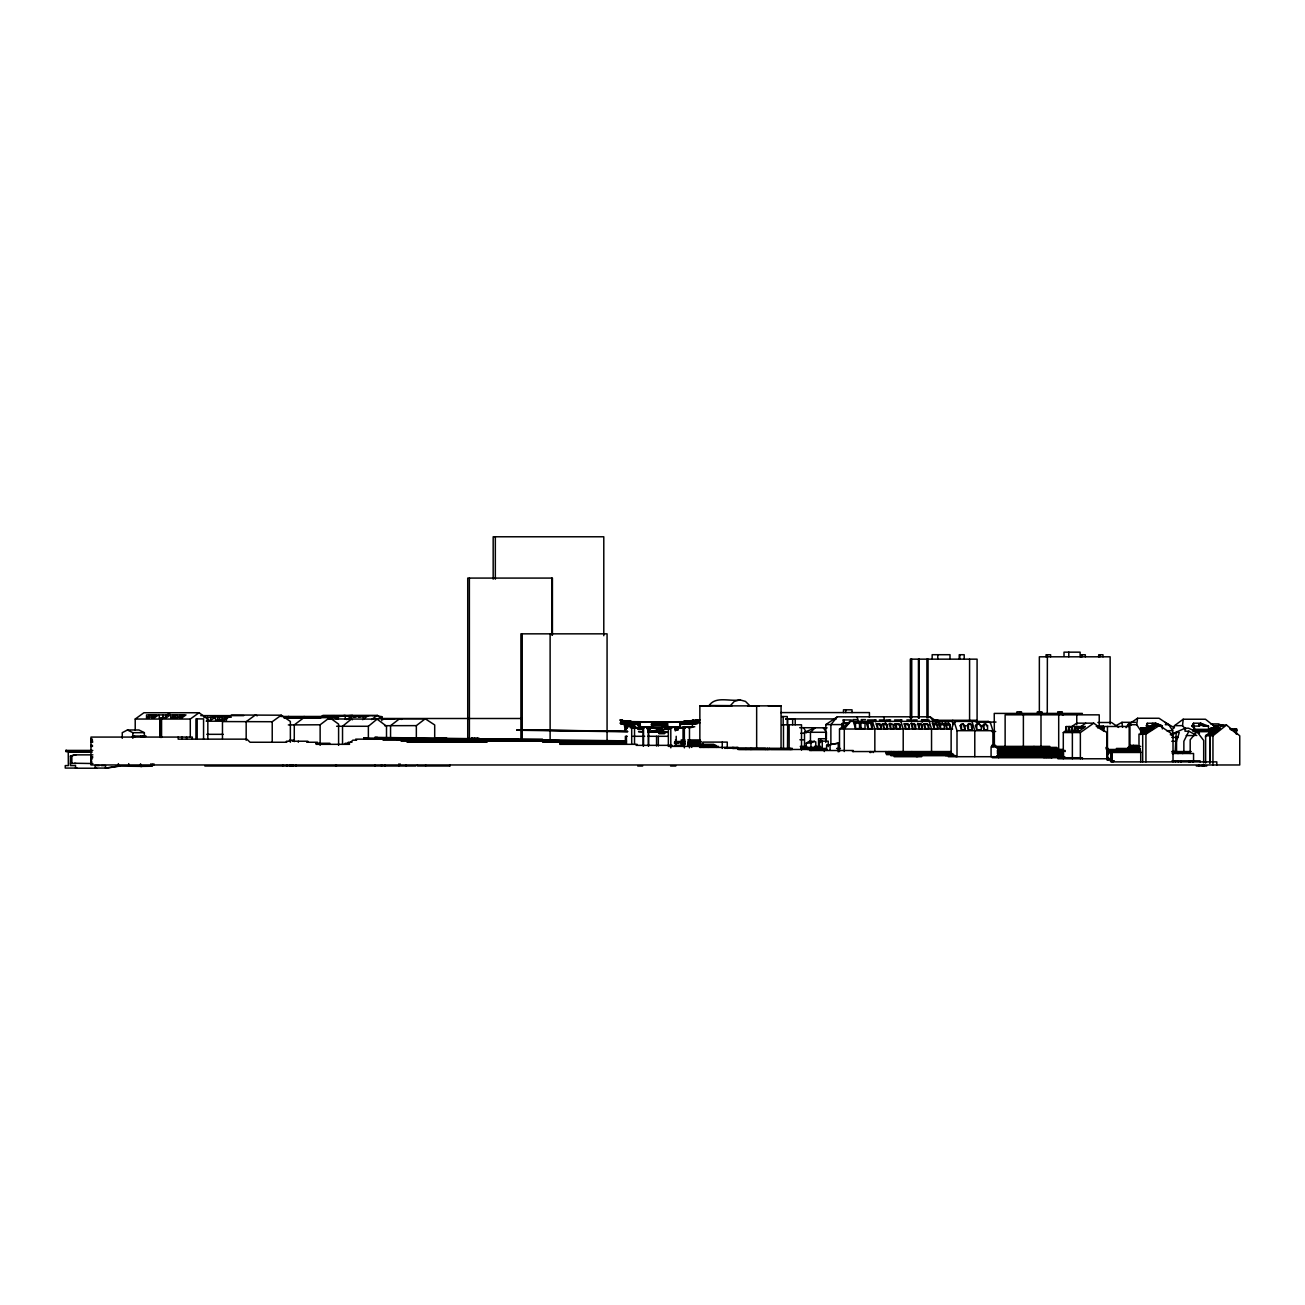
<?xml version="1.0" encoding="UTF-8"?>
<svg xmlns="http://www.w3.org/2000/svg" width="1305" height="1305" viewBox="0 0 1305 1305"><rect width="100%" height="100%" fill="white"/><g stroke="black" fill="none" stroke-linecap="round" stroke-linejoin="round"><path stroke-width="1.5" d="M767.471 749.478L767.487 748.336M769.428 748.336L769.428 749.478L738.94 749.38M790.243 749.478L790.243 748.336M627.787 722.84L639.939 723.296L632.713 723.818M633.773 723.296L632.827 723.362L638.765 723.296L633.773 723.769L639.091 724.83M1199.507 733.1L1188.48 728.19L1185.25 728.19L1184.973 731.192L1188.855 731.192L1196.799 735.547M675.435 727.799L680.019 726.542M638.7 725.025L637.117 724.242L637.754 725.025M631.229 727.374L635.176 727.505L631.229 727.374L634.54 727.374L633.251 726.461L633.137 723.508L639.189 723.394L639.548 724.308L639.89 723.313L633.512 723.671L639.222 723.557M640.249 727.016L642.5 727.016L639.939 726.265M652.745 726.265L650.184 727.016L652.696 727.016L652.745 723.296L655.714 723.296M663.397 724.291L666.366 725.025L651.113 724.291M671.781 727.864L666.676 727.831L671.471 727.766L667.214 726.542M667.605 726.265L670.166 727.016M683.102 723.329L680.019 724.308L685.321 723.492L680.264 723.41L687.115 724.03M680.411 726.265L677.85 727.016M1185.609 729.267L1182.542 725.662L1183.195 719.234L1205.461 719.234L1216.619 728.076M651.505 727.26L648.944 727.994M1140.684 730.67L1136.704 724.699L1137.585 718.256L1159.052 718.256L1168.725 724.699L1172.706 730.67L1172.706 734.601M643.039 728.369L631.359 727.064L634.018 727.016M1145.986 733.377L1145.692 727.896L1145.333 733.377L1154.224 727.896L1140.896 727.896L1140.684 734.601M630.136 724.944L629.255 721.192L630.136 721.437M620.218 720.49L621.245 719.871M624.459 723.541L620.935 723.671L628.847 724.242L621.637 724.079L620.756 722.856M1217.957 729.136L1219.262 727.88L1211.285 727.88L1210.763 734.226L1215.444 731.355M1176.555 751.55L1176.555 741.289L1179.263 732.48L1176.229 732.464L1175.218 751.55M624.459 725.857L633.251 726.461L624.997 725.874M633.251 725.874L624.459 725.27M1212.378 729.022L1209.099 729.022L1208.805 734.226L1211.921 732.219M1234.334 730.229L1234.677 728.859L1235.052 730.229M1213.405 728.826L1213.112 734.226L1220.208 728.826L1213.405 728.826L1213.732 734.226M1236.161 730.229L1236.52 728.859L1229.946 728.859M681.83 723.737L684.717 723.525L679.644 723.981L681.814 723.476M634.507 723.557L639.45 723.671L639.548 727.277L642.109 727.277L639.548 726.542M621.245 720.278L622.664 720.572L623.203 722.676M621.245 721.518L694.619 722.318L681.324 722.399M634.197 724.699L621.637 723.378M992.909 746.705L992.909 730.686L990.43 722.84L988.195 721.42L955.88 721.42L953.629 722.84L951.133 730.686L951.133 754.714M660.412 722.366L696.593 722.073L621.474 722.008L698.991 721.926L695.989 722.122L695.304 720.148M1147.274 723.264L1148.335 728.924L1146.328 725.906L1147.274 723.264L1155.692 723.264L1162.347 725.906L1162.347 728.924M693.232 720.588C695.989 720.083 690.557 721.225 693.249 720.458L691.927 720.605L697.033 720.05L697.033 723.557L686.968 724.161M1188.855 731.192L1183.863 741.289L1183.863 751.55M1205.429 736.966L1206.212 735.123L1209.751 735.123M621.474 722.008L681.161 722.122M644.213 727.799L639.01 727.831L639.091 724.079L637.493 723.737L639.923 723.688M633.773 723.769L639.368 723.769L635.878 723.296M1066.201 726.559L1065.435 731.73L1067.05 731.73L1066.201 726.559L1085.254 726.559L1078.713 731.73L1077.114 731.73L1077.897 726.559L1078.713 731.73M652.745 724.047L667.605 723.296L667.605 727.016L680.411 727.016L680.411 723.296L682.238 723.41L680.101 723.508M1172.999 728.989L1174.533 725.662L1183.195 719.234M639.629 723.508L634.931 723.606L637.868 723.557L637.982 721.926L621.359 721.975L697.8 722.008M624.557 723.084L620.332 723.084L624.769 723.329M623.301 723.557L624.997 724.145M1102.513 727.896L1103.345 726.249L1096.233 726.249L1104.226 731.387L1103.345 726.249M633.626 722.84L623.757 722.709L636.644 722.627L622.664 722.22M1097.684 727.896L1098.614 726.249L1099.479 727.896L1104.226 727.896M967.168 725.727L968.489 723.623L970.447 723.623L972.258 725.727L972.258 729.789L968.457 729.789L967.168 725.727L970.447 723.623M639.45 723.671L637.411 723.59L639.858 723.345L639.858 727.064L652.255 727.374L652.353 723.557L655.322 723.557L652.435 723.508L667.295 723.508L664.245 723.557L667.132 723.671L667.214 727.277L672.336 727.277M1126.052 727.684L1128.058 724.699L1137.585 718.256M960.235 725.727L961.377 724.03L963.204 724.03L964.999 725.727L964.999 729.789L961.508 729.789L960.235 725.727L963.204 724.03M630.413 721.975L630.853 722.366M696.152 720.148L697.62 720.017M698.991 721.518L637.884 722.138M683.38 721.681L684.619 721.143M624.459 722.97L624.948 730.017L626.987 727.782L625.96 725.727L624.948 726.494L626.906 727.505M625.486 729.658L626.987 727.782M975.488 725.727L977.021 723.623L978.978 723.623L981.262 725.727L981.262 729.789L976.776 729.789L975.488 725.727L978.978 723.623M982.665 725.727L983.905 724.03L985.732 724.03L987.542 725.727L987.542 729.789L983.954 729.789L982.665 725.727L985.732 724.03M730.164 705.891L734.275 701.405L739.87 699.855L745.481 701.405L749.674 705.63L747.814 705.875M692.384 724.308L693.314 723.557L690.508 724.079M639.189 723.394L638.275 723.557M848.593 723.476L843.258 728.369L842.133 728.255L842.133 723.492L849.115 722.986L844.286 729.022L844.286 751.55M954.428 723.541L951.345 721.371L850.224 721.371L849.115 723.492M700.035 722.676L699.105 723.378M938.23 722.513L930.041 716.804L837.37 716.804L830.877 724.585L830.877 744.47M1208.724 731.681L1196.946 731.681L1190.193 739.772L1190.193 753.491M708.958 705.875C715.238 695.598 730.262 701.878 739.87 699.855M666.757 724.83L663.788 724.079L666.855 723.981L666.757 727.799L671.537 727.75M630.348 722.008L631.75 721.6L631.392 724.079L631.163 721.437M689.79 724.291L691.063 724.242L687.702 724.112M1218.788 729.185L1212.198 734.226L1212.443 729.185L1212.704 734.226M953.629 722.84L955.88 721.42M660.509 728.81C655.616 740.539 664.115 725.498 668.861 729.234M634.54 724.732L637.264 724.079L634.018 723.867M633.023 728.092L637.754 727.26M629.483 724.291L623.953 723.737L624.883 723.443M1155.692 723.264L1162.347 725.906L1157.845 725.759L1155.382 723.557L1152.984 725.759L1146.328 725.906M842.133 728.255L846.374 724.373M625.96 729.234L626.922 728.402M675.272 730.882L677.915 728.957L675.615 728.826L678.535 728.663M682.058 722.366L682.988 721.844M648.079 730.457L649.564 728.5M336.592 726.265L368.369 726.281L377.096 719.137L386.508 726.184L386.508 738.304M638.031 728.679L642.403 728.826L639.32 729.234M1209.751 763.017L1210.045 735.563L1210.045 763.001M630.772 721.6L630.723 725.107M1212.198 734.226L1216.227 731.028M675.419 739.951L676.43 739.951M1205.624 763.017L1205.624 735.792L1210.143 732.203M1214.678 728.614L1219.196 725.042L1226.504 725.042L1239.75 735.792L1239.75 764.975L90.959 764.958L90.959 737.08L192.324 737.08L192.324 739.152M1209.751 735.792L1211.252 734.226L1211.252 727.994L1219.262 727.88M1219.131 727.978L1222.834 725.042M1213.112 734.226L1220.208 728.826M1205.624 735.792L1212.949 735.792L1226.504 725.042M384.584 725.694L416.344 725.629L425.234 718.794L434.696 724.944L434.696 738.581M288.323 724.928L320.133 724.781L329.659 717.603L338.599 724.128L338.599 745.351M153.223 714.912C151.119 717.929 141.054 720.735 150.744 714.912M320.133 717.473L322.988 715.385L377.308 715.385L383.311 719.544M335.793 718.68L339.855 715.711L330.41 717L339.855 715.711M346.69 719.593L352.481 715.385L337.881 716.559L337.881 719.283M363.002 717.424L365.221 715.809L370.375 715.76M362.66 719.675L367.977 715.809L358.565 717L365.221 715.809M371.599 719.544L377.308 715.385M151.804 714.912L151.804 717.962L154.284 717.946L158.509 714.912L146.535 714.912L146.535 718.011M179.878 714.912L179.878 717.913L181.852 717.897L185.995 714.912L170.792 714.912L170.792 717.946L175.001 714.912M135.214 730.017L135.214 719.039L143.925 712.742L199.061 712.742L207.838 719.039L207.838 739.201M151.804 717.962L156.029 714.912M166.192 717.897L170.319 714.912L159.243 714.912L159.243 717.913L166.192 717.897L166.192 714.912M170.792 717.946L173.255 717.929L177.431 714.912L177.415 717.929L175.098 717.929L175.098 714.912M184.038 714.912L179.878 717.913M222.47 738.5L222.47 721.583L231.621 714.993L281.26 715.205L290.363 721.437L290.363 742.251M222.47 721.583L272.223 721.714L281.26 715.205M165.376 716.07L170.009 712.742M181.607 714.912L177.415 717.929M135.214 719.039L190.285 719.039L199.061 712.742M839.507 751.55L839.507 729.022L842.263 727.048M163.761 717.244L160.009 719.039L160.009 737.195M847.793 723.084L850.224 721.371M1063.298 758.776L1063.298 732.562L1066.267 730.474M1070.72 727.342L1076.658 723.166L1093.721 723.166L1106.771 732.562L1106.771 758.776M1063.298 732.562L1080.361 732.562L1093.721 723.166M1075.336 730.474L1072.367 732.562L1072.367 758.776M1079.056 727.864L1085.744 723.166M1194.695 729.299L1193.569 723.215L1192.003 726.069L1199.393 726.069L1201.611 724.52L1203.781 726.069L1208.495 726.069L1208.495 729.381L1194.695 729.299L1192.003 726.069L1193.569 723.215L1200.469 723.215L1208.495 726.069M825.82 742.48L825.82 724.585L837.37 716.804M664.424 729.234L664.424 725.531L661.456 727.945L651.733 727.521M683.102 722.366L685.778 721.11L685.419 722.595M629.026 724.291L632.338 724.976M688.763 722.84L690.035 722.791L686.185 722.807L690.035 722.791M1147.454 728.679L1152.527 725.417L1159.444 725.466L1173.016 734.65L1173.016 761.875M1147.748 730.882L1156.197 725.45M1144.811 733.377L1144.485 727.896L1144.142 733.377L1153.016 727.896L1149.77 729.756M1145.333 733.377L1154.224 727.896M1138.988 750.424L1138.988 734.111L1145.937 734.16L1159.444 725.466M212.03 717.391L214.787 715.629M1141.761 733.377L1142.087 727.896L1141.761 733.377L1142.935 732.627M206.973 720.278L210.757 720.262L215.276 717.391L203.939 717.391M301.83 717.962L304.195 716.461M328.876 719.251L333.281 716.461L337.701 719.251M206.206 721.094L207.495 720.278L207.495 717.391M285.599 718.321L288.552 716.461L291.504 718.321M1171.482 735.433L1176.229 732.464M219.795 716.869L219.795 720.148L224.835 718.517M620.332 719.903L621.637 720.572L621.637 724.079L626.4 724.291M231.262 717.228L215.521 716.869L215.521 720.197L219.224 719.365M806.278 747.422L806.278 743.051L809.801 741.028L815.788 741.909L815.788 747.422M806.278 743.051L810.943 743.051L814.451 741.028M625.748 723.867L622.942 723.998M685.125 721.029L682.597 722.432M1115.4 726.004L1121.957 722.318L1135.578 722.318M629.94 726.461L632.925 726.086L624.671 726.086L633.039 726.216L629.418 725.857M1082.106 728.223L1085.254 726.559M684.391 722.432L684.75 721.11L683.592 721.6L684.407 721.6M144.366 736.428L144.366 732.676L138.934 729.984L127.45 729.984L122.262 732.676L122.262 738.304M684.782 721.518L684.391 721.208M1170.308 734.731L1185.25 728.19M633.317 723.541L633.512 723.671M804.516 746.378L804.516 732.284L815.152 727.847L810.454 732.284L810.454 742.349M625.503 723.769L620.756 723.557L621.588 720.05L620.625 719.871M631.098 724.357L633.023 724.373L625.731 724.145M637.884 723.508L635.095 723.557L636.253 723.394M96.619 768.221L75.559 768.221L75.559 765.595L70.405 765.595L70.405 756.101L74.532 754.861L92.867 754.861M70.405 756.101L75.984 754.861M685.924 723.443L684.44 723.345M628.243 724.536L633.92 724.83L627.754 724.454L631.832 724.83L629.842 724.862M826.603 750.277L826.603 745.269L838.25 743.181L838.25 751.876M826.603 745.269L838.25 743.181M686.43 720.768L690.427 720.768M624.345 723.9L622.713 724.161L628.194 724.21M620.43 723.198L624.41 724.079L621.278 723.867M630.772 724.634L629.548 724.781L631.832 724.83L628.749 724.618L630.429 724.552M623.953 723.737L625.242 723.671L620.332 723.084M639.907 727.994L643.349 728.239M686.153 721.029L687.246 720.768M657.606 722.089L637.917 722.089M630.136 726.053L632.713 725.352M636.677 724.03L635.404 723.606M683.657 727.864L680.182 727.799L687.115 726.673M633.626 724.454L630.152 724.291L633.137 724.667L630.494 724.699L631.832 724.83M332.057 715.711L325.271 717L334.553 715.711L329.235 715.76M356.33 715.809L349.675 717L358.973 715.809L354.503 715.76M337.881 716.559L345.107 715.385M638.063 723.574L635.584 723.737M130.157 766.231L118.38 766.084L105.493 768.074L105.493 765.595L101.366 765.595M119.832 766.084L106.945 768.074L95.167 768.074M626.351 724.096L625.34 724.079L626.906 724.112M693.608 721.274C694.586 719.74 691.764 721.013 693.249 720.458M648.569 731.387L662.402 729.544M625.242 726.64L626.645 726.461M688.436 727.799L692.384 727.277L692.384 723.557M689.741 720.751L689.399 722.84M620.218 719.871L621.686 720.017L621.8 722.122L628.227 722.138M697.196 722.04L672.744 722.138M641.881 729.234L638.373 729.022L640.869 728.549M692.564 720.572L691.927 722.676L682.401 722.644M697.033 722.856L697.62 723.525L694.276 723.737L695.663 723.769M635.975 723.671L636.938 723.557M669.318 727.799L671.178 727.619L667.034 727.489M621.8 720.05L620.756 720.751L621.05 719.871M625.34 724.079L626.27 724.079L626.27 727.374M692.678 723.737L689.219 723.981L691.536 724.079M842.133 723.492L849.115 722.986M623.089 724.03L621.457 723.981M689.448 720.768L693.738 720.539L693.608 721.975M624.557 725.972L627.558 726.249L624.883 726.33M629.45 721.192L631.457 721.518M637.036 723.557L637.868 723.557M669.726 728.696L665.044 728.908M627.95 721.926L621.686 722.073M636.465 724.21L638.928 724.161L635.176 724.112M695.989 720.05L700.035 719.871M620.658 723.443L622.762 722.97M678.045 727.994L675.044 728.272L676.333 728.418M690.736 727.277L692.988 727.162L692.384 726.542M636.351 724.079L638.504 724.291M681.83 727.799L677.393 727.994M634.279 723.981L635.812 723.9M656.35 729.136L660.232 728.973M1107.766 760.163L1107.766 751.647L1128.124 750.913M679.677 724.079L681.748 723.867M1107.766 751.647L1140.717 750.913L1140.717 761.875M649.335 727.799L651.978 727.684L651.896 724.079L654.865 724.079L651.896 724.83M669.775 727.277L667.132 727.374L680.019 727.277L680.019 723.557L684.13 723.557M637.411 723.59L638.292 723.557M622.501 722.53L651.472 722.122M679.562 727.048L674.897 727.277M647.215 728.94L650.347 728.092M665.599 727.668L668.437 728.533L665.436 728.582L668.291 728.647M675.615 728.826L678.209 728.826M674.669 729.234L677.425 729.152M680.182 723.459L684.717 723.525M665.664 724.618L662.614 724.699L665.599 725.433M665.289 725.025L662.239 725.107L665.207 725.857M661.456 725.531L664.588 725.433M647.672 728.418L650.722 727.668L647.345 728.565M637.835 724.145L639.01 724.112M675.631 728.647L678.698 728.582M683.477 727.799L675.06 727.847L685.141 727.799M625.095 724.21L623.268 724.21M637.525 723.9L639.271 723.867M652.745 727.016L650.184 727.016M647.084 728.141L662.402 727.945M684.097 727.799L680.345 727.864L684.016 727.847M636.465 727.75L631.163 727.799M636.726 724.145L638.308 724.275L637.264 724.079M633.365 724.732L632.436 724.552L634.23 724.536M675.517 727.847L679.938 727.374L677.458 727.277M666.676 727.831L671.178 727.619M638.275 729.136L641.195 729.104L638.324 729.087M638.259 728.728L641.195 728.696M665.664 728.337L669.074 728.141L665.974 727.26M634.083 723.313L629.777 723.166L633.561 723.198M675.452 727.619L679.742 727.586M305.403 718.19L303.739 717.766L294.278 724.895L294.278 741.632M621.963 722.22L646.334 722.285M628.276 722.921L633.871 722.888M682.254 722.611L693.249 722.53L681.601 722.497M642.5 727.016L639.939 727.016M685.092 727.896L674.62 727.929M283.854 717.88L329.659 717.603M650.885 728.255L647.215 728.272L650.803 728.337M678.241 728.255L675.044 728.272L677.964 728.321M625.128 722.66L636.644 722.627M684.179 723.427L686.528 723.41M671.357 727.945L666.447 727.962L666.366 724.291M681.944 722.448L693.934 722.432M866.145 722.318L872.164 722.872L872.164 728.582L868.086 728.582L866.145 722.318L872.164 722.872M624.834 722.791L634.426 723.003M666.594 727.88L671.765 727.864M684.538 727.929L675.484 727.88M731.926 705.891L699.855 705.875L699.855 743.866M751.011 705.875L759.282 705.875M768.319 705.875L781.059 705.858L781.059 747.863M699.855 705.875L709.904 705.875M716.478 705.891L781.059 705.858M780.667 712.579L869.44 712.579L869.44 717.342M1082.4 713.411L994.247 713.411L994.394 746.378M200.758 715.629L243.725 715.629M325.598 715.76L328.485 715.76M341.698 715.76L344.667 715.76M345.629 715.76L348.517 715.76M349.936 715.76L353.003 715.76M371.68 715.76L374.714 715.76M280.787 716.461L333.281 716.461M378.809 716.69L381.843 716.69L381.843 720.686M781.679 716.559L787.274 716.559L787.274 724.781M288.438 717.962L320.818 717.962M380.848 718.5L522.049 718.5M381.99 718.843L386.068 718.843M785.74 718.925L836.179 718.925M387.357 719.039L394.518 719.039M785.936 719.137L795.218 719.137L795.218 724.781M857.206 719.61L852.948 719.61L853.829 722.334M865.574 719.61L861.251 719.61L862.132 722.318M851.366 719.952L842.851 719.952L844.058 723.688L844.058 719.952M867.58 719.952L876.193 719.952M879.358 719.969L883.485 719.969M886.095 719.952L890.663 719.952M894.594 719.952L901.983 719.952M906.845 719.952L911.233 719.952M912.684 719.952L917.187 719.952M929.029 719.952L921.444 719.952L922.195 722.269M933.679 720.278L976.646 720.278M622.175 720.605L622.664 720.572M624.345 720.768L627.982 720.817M207.087 721.208L222.943 721.208M976.026 722.057L996.009 722.057M853.601 722.334L859.538 722.872L859.538 728.582L855.525 728.582L853.601 722.334L859.538 722.872M858.967 722.318L865.019 722.872L865.019 728.582L860.909 728.582L858.967 722.318L865.019 722.872M682.58 722.627L692.564 722.627M1097.913 722.497L1111.517 722.497L1118.613 727.423M686.626 722.758L690.655 722.758M990.43 722.84L988.195 721.42M630.282 723.247L633.887 723.247M932.406 723.133L936.142 723.133L937.822 724.715L937.822 728.582L934.086 728.582L932.406 723.133L934.086 724.715L937.822 724.715M942.585 723.133L938.817 723.133L940.513 728.582L944.265 728.582L944.265 724.715L942.634 723.28M945.032 723.133L948.637 723.133L950.317 724.715L950.317 728.582L946.712 728.582L945.032 723.133L946.712 724.715L950.317 724.715M911.053 723.492L915.604 724.715L915.604 728.582L912.635 728.582L911.053 723.492L915.604 724.715M917.627 723.492L922.178 724.715L922.178 728.582L919.209 728.582L917.627 723.492L922.178 724.715M1152.136 723.557L1152.984 725.759L1152.136 723.557L1155.382 723.557M651.896 724.079L666.757 724.079M688.436 724.079L693.086 723.9M876.177 723.867L881.185 724.715L881.185 728.582L877.645 728.582L876.177 723.867L881.185 724.715M882.441 723.867L887.449 724.715L887.449 728.582L883.909 728.582L882.441 723.867L887.449 724.715M889.194 723.867L893.827 724.715L893.827 728.582L890.663 728.582L889.194 723.867L893.827 724.715M895.002 723.867L900.385 724.715L900.385 728.582L896.47 728.582L895.002 723.867L900.385 724.715M904.153 723.867L909.291 724.715L909.291 728.582L905.621 728.582L904.153 723.867L909.291 724.715M923.565 723.867L928.752 724.715L928.752 728.582L925.033 728.582L923.565 723.867L928.752 724.715M1210.844 723.916L1218.593 723.916L1223.356 726.233M687.017 724.291L690.427 724.291L690.427 722.171M1131.043 724.161L1128.189 724.161L1131.402 724.911M825.82 724.585L842.361 724.585M1199.393 726.069L1198.724 724.52L1201.611 724.52M653.707 724.699L665.599 724.699L665.599 728.418L668.274 728.418M781.744 724.781L801.515 724.781L801.515 750.081M938.85 723.166L940.513 724.715L944.265 724.715M1128.058 724.699L1136.704 724.699M1165.267 724.699L1168.725 724.699M653.316 725.107L665.207 725.107L665.207 728.826L667.801 728.826L665.207 728.092M626.482 725.727L631.702 725.727L631.702 743.654M651.423 725.531L664.424 725.531M964.999 725.727L963.71 725.727L964.999 729.789M970.969 725.727L972.258 725.727M979.973 725.727L981.262 725.727M986.254 725.727L987.542 725.727M1174.533 725.662L1182.542 725.662M1213.226 725.613L1220.289 725.613M1098.092 726.477L1129.967 726.477L1129.967 747.569M633.398 726.771L634.524 726.771M676.072 726.771L670.803 726.771L670.803 747.863M1214.303 726.559L1217.826 726.559M639.548 727.277L642.109 727.277M649.792 727.277L664.506 727.162M684.13 727.277L692.384 727.277M799.671 727.684L827.093 727.847M684.75 727.994L679.481 727.929L683.477 727.945M638.504 728.418L643.561 728.272M1075.777 728.223L1075.777 731.73L1074.146 731.73L1074.977 726.559L1075.777 728.223L1083.705 728.223M639.76 728.826L642.403 728.826M647.704 728.826L650.347 728.826L650.347 727.342M638.585 729.234L642.239 729.234M839.507 729.022L952.666 729.022M1145.986 729.756L1151.614 729.756M516.845 729.821L627.46 731.306M675.028 730.017L678.225 730.017M1213.732 729.935L1219.147 729.935M534.283 730.131L627.607 731.42M1231.529 730.229L1230.207 728.859L1232.246 730.229L1236.879 730.229L1236.161 733.981M1192.639 730.474L1208.658 730.474M954.526 722.84L957.005 730.686L992.909 730.686M1166.703 730.67L1172.706 730.67M666.937 731.665L661.456 731.665L661.456 727.945M991.572 731.485L995.65 731.485M664.539 731.714L665.86 731.714M804.516 732.284L826.44 732.284L826.342 738.32M127.45 729.984L132.833 732.676L144.366 732.676M663.25 732.953L665.191 732.953M800.699 733.279L804.663 733.279M1140.586 733.361L1140.896 727.896M659.025 733.72L664.506 733.72M206.777 734.324L223.22 734.324M1186.196 735.547L1195.037 735.547M146.062 736.053L132.474 736.053L132.474 737.08M627.216 736.297L625.389 736.297L625.389 744.046M632.843 736.297L644.703 736.297M647.737 736.297L668.258 736.297M377.406 738.532L374.959 738.532L374.959 737.39L377.406 737.39L377.406 738.532L434.483 739.299M1171.76 737.39L1178.138 737.407M388.727 738.026L391.174 738.01L391.174 739.152L388.727 739.152L388.727 738.026L435.935 738.597M374.388 739.266L363.801 739.152L363.801 738.01L366.248 738.01L366.248 739.152M436.767 738.19L446.897 738.287L440.503 738.239M826.538 738.728L818.545 738.728L818.545 746.378M90.959 739.152L92.41 739.152M430.144 739.152L355.71 739.152L355.71 740.18M467.108 739.152L542.472 739.152L542.472 740.18M799.916 739.756L803.994 739.756M681.177 739.951L685.011 739.951M687.67 739.951L700.328 739.951M90.959 740.18L92.41 740.18M356.575 740.18L352.79 740.18L350.768 742.251M554.674 740.18L383.132 740.18L383.132 739.152M90.959 741.224L92.688 741.224M289.824 741.224L286.431 741.224L286.431 742.251M292.238 741.224L307.817 741.224L307.817 742.251M681.128 741.224L684.962 741.224M688.551 741.224L700.85 741.224M1171.76 741.289L1176.555 741.289M90.959 742.251L92.688 742.251M286.725 742.251L250.071 742.251L246.841 739.152L178.165 739.152L178.165 737.08M306.675 742.251L317.458 742.251L317.458 743.279M351.975 742.251L348.272 742.251L348.272 743.279M542.603 742.251L624.426 742.251M674.44 742.251L678.502 742.251M688.534 742.251L700.067 742.251M315.647 743.279L329.888 743.279M349.544 743.279L345.205 743.279L345.205 744.323M559.731 743.279L624.426 743.279M674.44 743.279L678.502 743.279M681.128 743.279L685.076 743.279M687.996 743.279L700.067 743.279M316.055 744.323L349.544 744.323M559.731 744.323L637.085 744.323L637.085 745.351M681.128 744.323L685.19 744.323M687.539 744.323L713.802 744.323M90.959 745.351L92.525 745.351M636.155 745.351L672.254 745.351M674.391 745.351L683.869 745.351M687.751 745.351L715.841 745.351M991.621 745.351L995.617 745.351M1129.853 745.351L1137.422 745.351L1137.422 746.378M90.959 746.378L92.525 746.378M668.388 746.378L718.435 746.378M800.242 746.378L806.49 746.378M814.499 746.378L820.666 746.378M991.621 746.378L1049.824 746.378M1129.38 746.378L1140.684 746.378M699.545 747.406L738.026 747.406L738.026 748.45M800.993 747.406L820.682 747.406M997.004 747.406L1056.74 747.406L1056.74 748.45M1106.004 747.406L1106.917 747.406M1127.895 747.406L1139.379 747.406M801.074 748.45L826.228 748.45M836.619 748.45L840.436 748.45M997.004 748.45L1058.127 748.45L1058.127 749.478M1106.004 748.45L1108.353 748.45M1116.379 748.45L1140.374 748.45M737.929 749.478L827.37 749.478M998.064 749.478L1063.396 749.478M1106.363 749.478L1140.374 749.478M92.802 750.408L65.788 750.408L65.788 751.55L91.497 751.55M809.443 750.505L853.274 750.505L853.274 751.55M997.314 750.505L1065.19 750.505M1106.722 750.505L1139.673 750.505M852.426 751.55L951.068 751.55M997.314 751.55L1065.19 751.55M1107.08 751.55L1124.143 751.55M1171.76 751.55L1191.253 751.55M92.149 752.153L68.252 752.153L68.349 765.595L65.25 765.595L65.25 768.074L77.028 768.074M951.247 752.577L885.899 752.577L885.899 751.55M997.346 752.577L1062.074 752.577M1108.826 752.577L1107.39 752.577L1107.39 753.605L1108.826 753.605M1140.929 752.463L1111.648 752.463L1111.648 761.875M1172.314 752.577L1190.144 752.577L1190.144 751.55M952.781 753.605L886.193 753.605L886.193 752.577M997.346 753.605L1063.64 753.605M1172.249 753.491L1193.553 753.491L1193.553 761.875M953.759 754.633L886.519 754.633L886.519 753.605M998.358 754.633L1063.64 754.633M890.907 755.677L956.027 755.677L956.027 756.704M996.71 755.677L1063.608 755.677M90.959 756.704L92.72 756.704M894.137 756.704L921.607 756.704L921.607 755.677M1064.815 756.704L948.327 756.704L948.344 755.677M90.959 757.732L92.72 757.732M992.322 757.732L1082.432 757.732L1082.432 758.776M1107.293 757.732L1108.614 757.732M90.959 758.776L91.872 758.776M1109.332 758.776L1057.98 758.776L1057.98 757.732M90.959 759.804L91.872 759.804M1106.738 759.804L1110.865 759.804L1110.865 760.831M1110.147 760.831L1114.356 760.831M1171.988 760.831L1200.111 760.831L1200.111 761.875M90.959 761.875L91.921 761.875L90.959 762.903M70.405 763.246L75.984 763.523M92.867 763.523L74.532 763.246M99.294 765.595L95.167 765.595L95.167 768.221M140.565 763.751L140.565 766.378L152.342 766.231L152.342 763.751M204.836 766.002L415.773 766.002M637.737 766.002L642.647 766.002M670.574 766.002L675.827 766.002M1196.326 766.002L1206.734 766.002M140.565 766.378L142.017 766.378L128.706 766.231L128.706 763.604M1062.352 714.83L1063.396 714.846M375.775 718.712L425.234 718.794M622.322 722.432L638.21 722.448M629.287 723.084L633.023 723.101M257.33 715.76L255.291 715.091L246.172 721.649L246.172 740.375M401.712 719.447L399.558 718.761L390.554 725.678L390.554 738.858M634.573 723.345L630.576 723.329L631.75 723.671M725.515 748.205L792.233 748.336L792.233 749.478L770.521 749.429M730.164 705.63L708.958 705.499M921.95 719.952L927.986 720.539M329.757 718.925L377.096 719.137M628.782 723.003L634.54 723.035M680.411 723.296L682.385 723.313L682.385 721.926M471.072 740.18L514.349 740.571M508.689 740.539L626.498 741.99M467.402 738.973L472.067 739.022M518.982 739.495L448.121 738.777M513.338 739.462L541.51 739.756M472.067 740.147L448.121 739.919A593.873 8.907 0 0 1 434.94 739.756M632.86 727.586L635.829 727.635L630.103 727.586M638.488 728.924L641.359 728.973M638.585 731.387L642.68 731.567M668.127 731.877L647.802 731.583L668.176 731.991M516.845 730.229L627.607 731.828M638.585 731.811L642.68 731.975M647.802 732.007L668.176 732.399M374.959 737.39L518.069 739.283M540.417 739.772L626.498 740.865M674.848 741.485L685.011 741.534M687.833 741.697L701.03 741.746M363.801 738.01L375.987 738.173M420.683 738.777L461.937 739.299M541.347 740.359L559.666 740.604M600.382 741.142L625.878 741.517M598.669 741.534L626.106 741.876M388.727 739.152L435.935 739.739M674.848 742.627L684.929 742.757M687.833 742.822L701.046 742.969M396.785 739.56L400.863 739.609M600.382 742.284L619.777 742.561M651.587 724.242L654.474 724.291M624.769 726.216L627.558 726.249M638.112 724.21L637.117 724.242L638.275 724.275M641.261 727.994L638.7 727.26M664.637 723.296L667.605 724.047M933.972 719.724L938.181 720.295M674.587 721.926L677.98 722.008M690.019 723.867L691.422 723.9M665.827 728.174L668.861 728.239M637.117 727.88L633.887 727.994M663.005 724.291L665.909 724.373L665.974 727.994M621.637 720.539L625.062 720.751M620.544 719.985L621.474 719.936M666.986 729.234L664.424 728.5M666.317 722.122L670.591 722.285M633.219 727.945L634.458 727.994M633.137 723.508L634.181 723.557M630.152 724.291L631.473 724.422M679.938 723.671L680.851 723.737M626.009 727.195L627.917 727.374M693.722 726.673L694.782 726.803M685.778 727.277L684.13 726.542M630.233 721.176L630.348 725.531M378.287 716.217L381.843 716.69M937.382 720.295L933.271 719.691L934.396 720.686M626.743 720.768L629.777 721.11M1198.724 724.52L1203.781 726.069M1152.136 723.557L1157.845 725.759M1204.841 725.662L1205.771 726.069M1192.77 730.979L1195.984 732.497M1193.537 730.213L1198.333 732.497M1204.009 725.107L1200.469 723.215L1203.389 724.846M1164.941 722.318L1174.5 727.847M809.801 741.028L811.123 741.909M352.432 719.789L351.42 719.022L342.53 726.265L342.53 744.372M621.914 722.97L623.219 723.166L622.257 723.264M1232.246 730.229L1236.879 733.981M934.184 719.724L936.843 722.203M930.041 716.804L932.455 719.92M1196.946 731.681L1203.683 740.457L1203.683 762.903M826.342 732.284L823.357 727.847M803.652 727.684L806.392 732.79M900.76 719.952L901.363 721.812M889.455 719.952L890.059 721.812M883.583 716.804L885.606 723.035M874.986 719.952L875.59 721.812M857.026 716.804L859.065 723.035M910.205 716.804L911.836 721.844M971.409 727.081L972.258 729.789M948.637 723.133L950.317 728.582M936.142 723.149L937.822 728.582M927.284 723.867L928.752 728.582M920.596 723.492L922.178 728.582M914.022 723.492L915.604 728.582M907.823 723.867L909.291 728.582M900.842 721.371L903.207 729.022L903.207 752.577M898.933 723.867L900.385 728.582M893.093 726.216L893.827 728.582M885.981 723.867L887.449 728.582M879.717 723.867L881.185 728.582M872.458 721.371L874.839 729.022L874.839 751.55M870.223 722.318L872.164 728.582M971.964 721.42L974.786 730.686L974.786 756.704M929.209 721.371L931.542 729.022L931.542 752.577M1236.52 728.859L1236.879 730.229M1209.099 729.022L1209.409 734.226M1211.285 727.88L1211.839 734.226M1121.957 722.318L1122.561 727.293M660.999 728.402L660.999 732.105M1216.798 764.958L1216.798 761.875L1112.023 761.875L1112.023 752.463M1212.949 735.792L1212.949 764.975M1204.189 764.958L1204.189 766.002M1203.292 764.958L1203.292 766.002M1202.394 764.958L1202.394 766.002M1198.724 764.958L1198.724 766.002M1192.411 760.831L1192.411 761.875M1189.948 760.831L1189.948 761.875M1189.834 760.831L1189.834 761.875M1188.92 760.831L1188.92 761.875M1182.738 752.577L1182.738 753.605M1181.123 760.831L1181.123 761.875M1180.862 760.831L1180.862 761.875M1177.991 752.577L1177.991 753.605M1178.203 760.831L1178.203 761.875M1175.397 760.831L1175.397 761.875M1174.533 751.55L1174.533 752.577M1173.325 752.577L1173.325 753.605M1145.937 734.16L1145.937 761.875M1142.691 734.144L1142.691 761.875M1133.539 745.351L1133.539 746.378M1129.184 726.477L1129.184 749.478M1113.051 760.831L1113.051 761.875M1110.767 751.647L1110.767 761.875M1110.131 723.981L1110.131 656.807L1039.351 656.807L1039.351 711.78M1108.598 752.577L1108.598 753.605M1108.467 758.776L1108.467 759.804M1107.863 752.577L1107.863 753.605M1107.456 726.477L1107.456 749.478M1102.986 656.807L1102.986 654.767L1098.696 654.767L1098.696 656.807M1099.936 654.767L1099.936 656.807M1099.234 726.787L1099.234 714.846L1005.127 714.83L1005.127 746.378M1085.303 656.807L1085.303 654.767L1080.964 654.767L1080.964 656.807M1082.057 654.767L1082.057 656.807M1080.361 732.562L1080.361 758.776M1080.116 656.807L1080.116 652.157L1064.015 652.157L1064.015 656.17M1076.756 714.83L1076.756 724.781M1068.795 652.157L1068.795 656.807M1062.303 713.411L1062.303 711.812L1057.735 711.812L1057.735 713.411M1060.883 749.478L1060.883 750.505M1060.541 711.812L1060.541 713.411M1058.698 714.83L1058.698 749.739M1051.961 756.704L1051.961 757.732M1051.406 756.704L1051.406 757.732M1050.9 756.704L1050.9 757.732M1050.623 656.807L1050.623 654.767L1046.039 654.767L1046.039 656.807M1049.155 756.704L1049.155 757.732M1047.882 756.704L1047.882 757.732M1047.377 654.767L1047.279 713.802M1046.333 756.704L1046.333 757.732M1045.028 756.704L1045.028 757.732M1043.706 756.704L1043.853 757.732M1041.945 713.411L1041.945 711.812L1037.377 711.812L1037.377 713.411M1040.998 714.83L1040.998 746.378M1040.183 711.812L1040.183 713.411M1037.41 755.677L1037.41 756.704M1033.984 746.378L1033.984 747.406M1024.931 755.677L1024.931 756.704M1023.381 714.83L1023.381 746.378M1021.505 713.411L1021.505 711.812L1016.938 711.812L1016.938 713.411M1019.727 711.812L1019.727 713.411M1009.515 755.677L1009.515 756.704M1004.328 747.406L1004.328 748.45M1003.708 755.677L1003.708 756.704M1001.539 755.677L1001.539 756.704M998.847 754.633L998.994 755.677M998.651 756.704L998.651 757.732M997.934 756.704L997.934 746.77L991.082 746.77L991.082 756.704M995.878 746.378L995.878 747.406M983.954 725.727L983.954 729.789M977.086 722.04L977.086 659.155L910.303 659.155L910.303 717.978M976.776 725.727L976.776 729.789M969.582 659.155L969.582 720.017M968.457 725.727L968.457 729.789M964.199 659.155L964.199 654.719L959.24 654.719L959.24 658.797M961.508 725.727L961.508 729.789M959.795 654.719L959.795 659.155M957.005 730.686L957.005 756.704M952.781 720.278L952.781 724.145M950.007 659.155L950.007 654.702L932.162 654.702L932.162 658.764M946.712 724.715L946.712 728.582M946.647 754.633L946.647 755.677M945.685 754.633L945.685 755.677M944.233 753.605L944.233 754.633M943.907 753.605L943.907 754.633M940.513 724.715L940.513 728.582M937.789 654.702L937.789 659.155M936.174 752.577L936.174 753.605M934.086 724.715L934.086 728.582M929.764 752.577L929.764 753.605M928.051 659.155L928.051 717.978M926.909 659.155L926.909 717.978M925.033 724.715L925.033 728.582M919.209 659.155L919.209 717.978M919.209 724.715L919.209 728.582M918.948 659.155L918.948 717.978M918.443 659.155L918.443 717.978M917.692 755.677L917.692 756.704M916.371 755.677L916.371 756.704M915.67 752.577L915.67 753.605M912.635 724.715L912.635 728.582M911.836 751.55L911.836 752.577M911.738 659.155L911.738 717.978M910.972 659.155L910.972 717.978M905.621 724.715L905.621 728.582M904.039 751.55L904.039 752.577M901.021 751.55L901.021 752.577M898.9 751.55L898.9 752.577M896.47 724.715L896.47 728.582M893.86 751.55L893.86 752.577M891.413 751.55L891.413 752.577M890.923 751.55L890.923 752.577M890.663 724.715L890.663 728.582M889.749 751.55L889.749 752.577M888.623 751.55L888.623 752.577M887.596 752.577L887.596 753.605M883.909 724.715L883.909 728.582M877.645 724.715L877.645 728.582M873.192 751.55L873.192 752.577M870.892 751.55L870.892 752.577M870.06 751.55L870.06 752.577M868.086 722.872L868.086 728.582M860.909 722.872L860.909 728.582M855.525 722.872L855.525 728.582M852.035 712.579L852.035 709.806L843.487 709.806L843.487 712.579M845.722 709.806L845.722 712.579M843.258 723.492L843.258 728.369M830.078 745.351L830.078 750.31M828.218 746.623L828.218 741.142L819.377 741.142L819.377 748.45M824.32 750.505L824.32 751.55M822.264 741.142L822.264 748.45M820.633 738.728L820.633 742.561M818.496 747.406L818.496 748.45M815.282 746.378L815.282 747.406M812.004 747.406L812.004 748.45M811.563 747.406L811.563 748.45M810.943 743.051L810.943 747.422M811.058 749.478L811.058 750.505M807.485 747.406L807.485 749.478M805.316 746.378L805.316 747.406M792.657 719.137L792.657 724.781M789.134 724.781L789.134 748.124M787.714 719.137L787.535 748.124M783.473 724.781L783.473 748.124M783.179 716.559L783.179 724.781M765.464 749.478L765.464 748.45L732.529 748.45L732.529 747.406M756.655 705.891L756.655 747.879M751.778 748.45L751.778 749.478M750.44 748.45L750.44 749.478M745.938 748.45L745.938 749.478M737.048 747.406L737.048 748.45M733.736 747.406L733.736 748.45M727.26 748.45L727.26 742.105L702.824 742.105L702.824 745.269M724.976 747.406L724.976 748.45M722.252 742.105L722.252 748.45M716.673 746.378L716.592 747.406M715.711 745.351L715.711 746.378M714.634 745.351L714.634 746.378M708.272 746.378L708.272 747.406M703.884 746.378L703.884 747.406M700.394 746.378L700.394 747.406M698.876 743.279L698.876 744.323M696.038 743.279L696.038 744.323M695.532 741.224L695.532 742.251M691.715 746.378L691.715 747.406M689.48 747.863L689.48 726.771L684.358 726.771L684.358 747.863M686.218 720.768L686.218 722.432M683.037 726.771L683.037 744.013M676.202 736.297L676.202 745.987M669.759 745.351L669.759 746.378M668.356 726.771L668.356 745.938M658.34 736.297L658.34 745.987M656.562 736.297L656.562 745.987M648.732 745.938L648.732 726.771L643.544 726.771L643.544 745.938M648.242 726.771L648.242 745.938M643.12 726.771L643.12 745.938M634.54 724.079L634.524 744.013M626.433 736.297L626.433 744.046M616.629 742.251L616.629 743.279M615.715 742.251L615.715 743.279M613.187 743.279L613.187 744.323M611.131 742.251L611.131 743.279M610.61 742.251L610.61 743.279M608.88 743.279L608.88 744.323M607.07 741.566L607.07 633.839L520.907 633.839L520.907 739.544M603.791 635.714L603.791 536.779L493.176 536.779L493.176 579.192M600.692 742.251L600.692 741.224L573.808 741.224L573.808 742.251M576.484 743.279L576.484 744.323M574.624 742.251L574.624 743.279M573.939 743.279L573.939 744.323M572.781 742.251L572.781 741.224L401.173 741.224L401.173 740.18M572.373 741.224L572.373 742.251M571.606 741.224L571.606 742.251M552.423 635.062L552.423 578.082L467.728 578.082L467.728 740.229M551.852 578.082L551.852 635.062M550.123 633.839L550.123 741.566M522.228 633.839L522.228 739.544M495.329 536.779L495.329 579.192M487.01 741.224L487.01 742.251L407.111 742.251L407.111 741.224M479.832 740.18L479.832 741.224M478.87 739.152L478.87 738.124L471.187 738.124L471.219 739.152M478.544 740.18L478.544 741.224M477.353 738.124L477.353 739.152M474.628 738.124L474.628 739.152M474.857 741.224L474.857 742.251M473.731 741.224L473.731 742.251M472.067 738.124L472.067 739.152M471.578 738.124L471.578 739.152M469.376 578.082L469.392 740.229M453.732 741.224L453.732 742.251M449.98 764.958L449.98 766.002L417.421 766.002L417.421 764.958M449.638 764.958L449.638 766.002M425.609 764.958L425.609 766.002M416.344 725.629L416.344 738.842M406.263 764.958L406.263 766.002M400.146 763.931L400.146 764.975M398.824 763.931L398.743 766.002M384.959 764.958L384.959 766.002M381.615 764.958L381.615 766.002M381.435 764.958L381.435 766.002M374.829 764.958L374.829 766.002M368.369 726.281L368.369 738.336M345.254 716.559L345.254 719.283M335.646 764.958L335.646 766.002M320.133 724.781L320.133 745.351M298.307 741.224L298.307 742.251M295.941 764.958L295.941 766.002M293.788 741.224L293.788 740.18L289.514 740.18L289.514 741.224M292.826 764.958L292.826 766.002M292.092 764.958L292.092 766.002M289.922 764.958L289.922 766.002M286.839 764.958L286.839 766.002M282.679 764.958L282.679 766.002M272.223 721.714L272.223 742.251M226.532 716.869L226.532 720.181M224.656 716.869L224.656 720.181M222.095 716.869L222.095 720.197M217.772 716.869L217.772 720.246M210.757 717.391L210.757 720.262M203.564 739.152L203.564 718.892L195.946 718.892L195.946 739.152M197.185 718.892L197.185 739.152M190.285 719.039L190.285 737.195M186.566 737.08L186.566 739.152M181.852 714.912L181.852 717.897M181.999 737.08L181.999 739.152M173.255 714.912L173.255 717.929M162.815 714.912L162.815 717.913M161.575 718.794L161.575 737.488M160.352 718.794L160.352 737.488M154.284 714.912L154.284 717.946M153.859 763.751L153.859 764.958M150.874 763.751L150.874 766.231M149.08 714.912L149.08 717.962M144.561 736.053L144.561 737.08M142.62 736.053L142.62 737.08M140.777 736.053L140.777 737.08M134.594 736.053L134.594 737.08M132.833 732.676L132.833 738.304M118.38 763.604L118.38 766.084M91.22 761.875L91.22 762.903M71.857 756.101L71.857 763.702M66.278 750.408L66.359 751.55L66.131 750.408M449.083 738.76A592.03 8.89 0 0 1 435.837 738.597M449.67 739.886A591.866 8.874 0 0 1 436.441 739.723M448.447 738.777A593.742 8.923 0 0 1 435.169 738.614M466.195 740.131A455.2 6.851 0 0 1 452.411 739.968M336.413 765.937L336.413 764.958L336.429 765.937M1143.278 727.896L1143.604 733.377L1143.278 727.896M1069.154 726.559L1068.355 731.73L1069.953 731.73L1069.154 726.559M1072.123 726.559L1071.242 731.73L1073.036 731.73L1072.123 726.559M631.604 726.461L633.512 726.64L631.604 726.461M360.213 715.809L353.557 717L363.133 715.809L360.213 715.809M668.242 728.712L665.289 728.745L668.274 728.679M637.949 721.975L632.436 722.008L637.933 722.04M650.494 728.663L647.394 728.679L650.412 728.745M691.291 722.709L687.49 722.725L691.291 722.709M658.878 731.681L650.803 732.089L658.878 731.681"/></g></svg>
